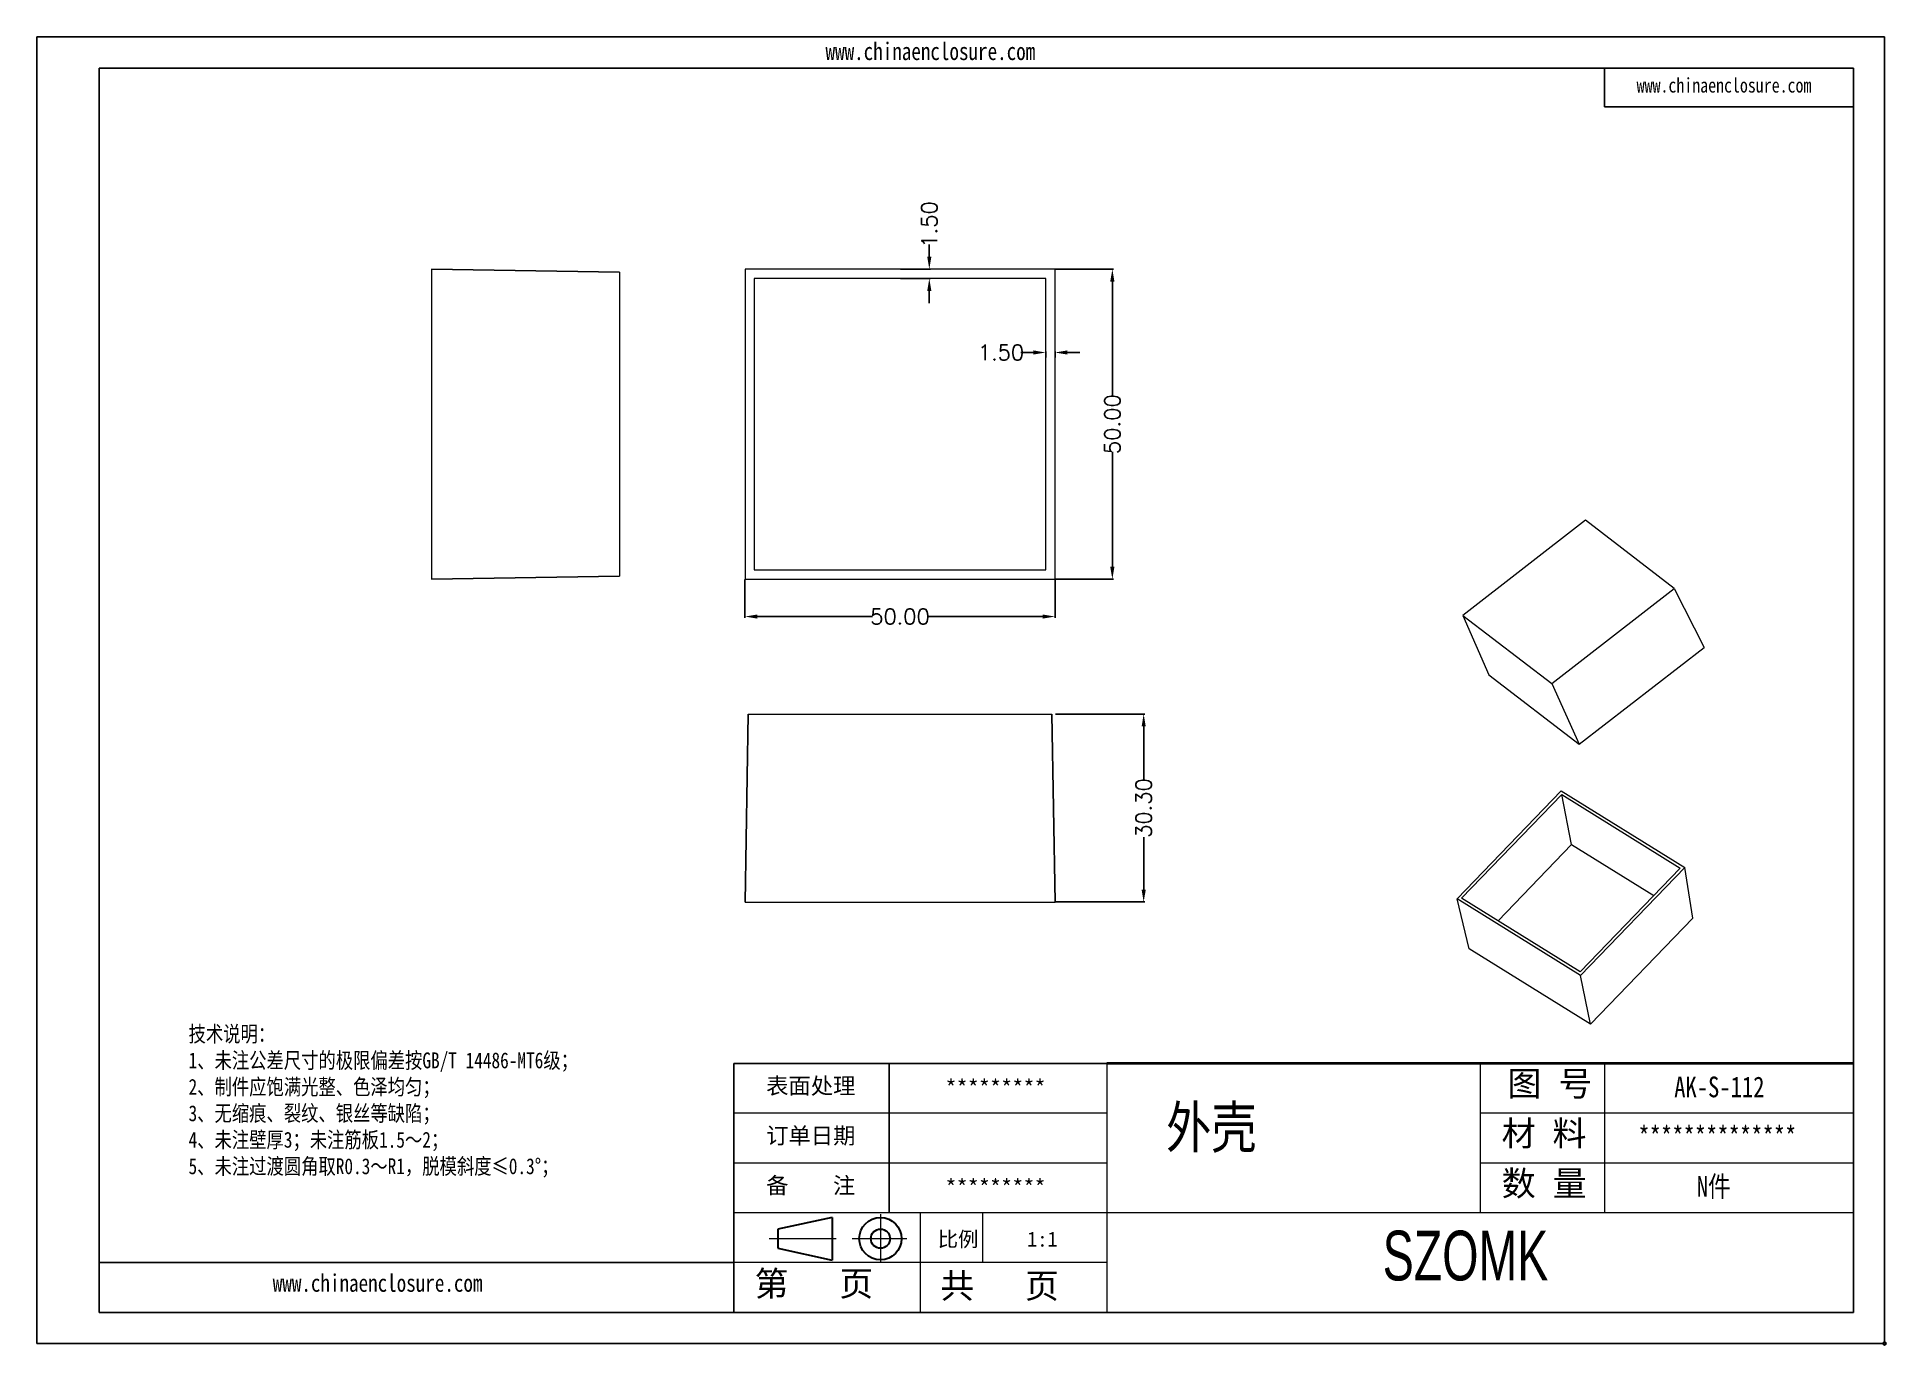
# Model space of a CAD drawing. Header units: inches. Extents: x -1263 to -965, y 557 to 768.
import ezdxf

# ---------------------------------------------------------------- set-up
doc = ezdxf.new("R2010")
doc.units = ezdxf.units.IN
doc.linetypes.add('CENTER2', pattern=[28.575, 19.05, -3.175, 3.175, -3.175])
doc.layers.add('文字', color=81, linetype='Continuous')
for name, color, linetype, lineweight in [('粗实线', 7, 'Continuous', 30), ('细实线', 3, 'Continuous', 9), ('细点划线', 2, 'CENTER2', 9)]:
    doc.layers.add(name, color=color, linetype=linetype, lineweight=lineweight)
doc.styles.get("Standard").update_dxf_attribs({"font": 'txt', "bigfont": 'gbcbig.shx'})
doc.styles.add('宋体', font='', dxfattribs={"width": 0.8, "height": 3.5})
doc.styles.add('长仿宋', font='', dxfattribs={"width": 0.7, "height": 4})
doc.styles.get('宋体').set_extended_font_data('SimSun')
doc.styles.get('长仿宋').set_extended_font_data('SimSun')
doc.dimstyles.new('2.5', dxfattribs={"dimtxt": 2.5, "dimasz": 2, "dimexe": 0.18, "dimexo": 0.0625, "dimgap": 0.09, "dimtad": 0, "dimzin": 0, "dimdsep": 46, "dimtxsty": 'Standard', "dimcen": 2, "dimclrd": 3, "dimclre": 3, "dimclrt": 256, "dimadec": 0, "dimazin": 0, "dimtfac": 1, "dimtofl": 0, "dimtmove": 0, "dimatfit": 3, "dimfxl": 1, "dimtolj": 1, "dimtzin": 0, "dimarcsym": 0})

# ---------------------------------------------------------------- blocks, each defined once
blk = doc.blocks.new('*D78')
at = {"color": 3, "lineweight": -2}
for p, q in [((-1148.92, 680), (-1148.92, 673.87)), ((-1098.92, 680), (-1098.92, 673.87)), ((-1146.92, 674.05), (-1128.38, 674.05)), ((-1100.92, 674.05), (-1119.45, 674.05))]:
    blk.add_line(p, q, dxfattribs=at)
at = {"color": 3}
for points in [[(-1146.92, 674.38), (-1146.92, 673.72), (-1148.92, 674.05)], [(-1100.92, 674.38), (-1100.92, 673.72), (-1098.92, 674.05)]]:
    blk.add_solid(points, dxfattribs=at)
at = {"layer": 'Defpoints', "color": 0}
for p in [(-1148.92, 680.07), (-1098.92, 680.07), (-1098.92, 674.05)]:
    blk.add_point(p, dxfattribs=at)
at = {"insert": (-1123.92, 674.05), "char_height": 2.5, "attachment_point": 5}
blk.add_mtext('\\A1;50.00', dxfattribs=at)
blk = doc.blocks.new('*D79')
at = {"color": 3, "lineweight": -2}
for p, q in [((-1098.85, 730.07), (-1089.49, 730.07)), ((-1089.67, 728.07), (-1089.67, 709.53)), ((-1089.67, 682.07), (-1089.67, 700.6)), ((-1098.85, 680.07), (-1089.49, 680.07))]:
    blk.add_line(p, q, dxfattribs=at)
at = {"color": 3}
for points in [[(-1090.01, 728.07), (-1089.34, 728.07), (-1089.67, 730.07)], [(-1090.01, 682.07), (-1089.34, 682.07), (-1089.67, 680.07)]]:
    blk.add_solid(points, dxfattribs=at)
at = {"layer": 'Defpoints', "color": 0}
for p in [(-1098.92, 730.07), (-1089.67, 730.07), (-1098.92, 680.07)]:
    blk.add_point(p, dxfattribs=at)
at = {"insert": (-1089.67, 705.07), "char_height": 2.5, "attachment_point": 5, "rotation": 90}
blk.add_mtext('\\A1;50.00', dxfattribs=at)
blk = doc.blocks.new('*D82')
at = {"color": 3, "lineweight": -2}
for p, q in [((-1119.19, 732.07), (-1119.19, 734.07)), ((-1123.85, 730.07), (-1119.01, 730.07)), ((-1123.85, 728.57), (-1119.01, 728.57)), ((-1119.19, 726.57), (-1119.19, 724.57))]:
    blk.add_line(p, q, dxfattribs=at)
at = {"color": 3}
for points in [[(-1119.53, 732.07), (-1118.86, 732.07), (-1119.19, 730.07)], [(-1119.53, 726.57), (-1118.86, 726.57), (-1119.19, 728.57)]]:
    blk.add_solid(points, dxfattribs=at)
at = {"layer": 'Defpoints', "color": 0}
for p in [(-1123.92, 730.07), (-1123.92, 728.57), (-1119.19, 730.07)]:
    blk.add_point(p, dxfattribs=at)
at = {"insert": (-1119.19, 737.28), "char_height": 2.5, "attachment_point": 5, "rotation": 90}
blk.add_mtext('\\A1;1.50', dxfattribs=at)
blk = doc.blocks.new('*D84')
at = {"color": 3, "lineweight": -2}
for p, q in [((-1102.42, 716.63), (-1104.42, 716.63)), ((-1100.42, 715.8), (-1100.42, 716.81)), ((-1098.92, 715.8), (-1098.92, 716.81)), ((-1096.92, 716.63), (-1094.92, 716.63))]:
    blk.add_line(p, q, dxfattribs=at)
at = {"color": 3}
for points in [[(-1102.42, 716.97), (-1102.42, 716.3), (-1100.42, 716.63)], [(-1096.92, 716.97), (-1096.92, 716.3), (-1098.92, 716.63)]]:
    blk.add_solid(points, dxfattribs=at)
at = {"layer": 'Defpoints', "color": 0}
for p in [(-1100.42, 715.74), (-1098.92, 716.63), (-1098.92, 715.74)]:
    blk.add_point(p, dxfattribs=at)
at = {"insert": (-1107.63, 716.63), "char_height": 2.5, "attachment_point": 5}
blk.add_mtext('\\A1;1.50', dxfattribs=at)
blk = doc.blocks.new('*D85')
at = {"color": 3, "lineweight": -2}
for p, q in [((-1098.85, 658.32), (-1084.44, 658.32)), ((-1084.62, 656.32), (-1084.62, 647.84)), ((-1084.62, 630.02), (-1084.62, 638.49)), ((-1098.85, 628.02), (-1084.44, 628.02))]:
    blk.add_line(p, q, dxfattribs=at)
at = {"color": 3}
for points in [[(-1084.95, 656.32), (-1084.28, 656.32), (-1084.62, 658.32)], [(-1084.95, 630.02), (-1084.28, 630.02), (-1084.62, 628.02)]]:
    blk.add_solid(points, dxfattribs=at)
at = {"layer": 'Defpoints', "color": 0}
for p in [(-1098.92, 658.32), (-1084.62, 658.32), (-1098.92, 628.02)]:
    blk.add_point(p, dxfattribs=at)
at = {"insert": (-1084.62, 643.17), "char_height": 2.5, "attachment_point": 5, "rotation": 90}
blk.add_mtext('\\A1;30.30', dxfattribs=at)

msp = doc.modelspace()

# ---------------------------------------------------------------- linework, layer by layer
for p, q in [((-1263.11, 767.511), (-965.133, 767.511)), ((-1263.11, 767.511), (-1263.11, 556.82)), ((-965.133, 767.511), (-965.133, 556.82)), ((-1253.077, 762.494), (-970.149, 762.494)), ((-1253.077, 762.494), (-1253.077, 561.836)), ((-1010.281, 762.494), (-1010.281, 756.224)), ((-970.149, 762.494), (-970.149, 561.836)), ((-1010.281, 756.224), (-970.149, 756.224)), ((-1199.455, 730.065), (-1169.155, 729.565)), ((-1199.455, 680.065), (-1169.155, 680.565)), ((-1148.917, 628.015), (-1148.417, 658.315)), ((-1098.917, 628.015), (-1099.417, 658.315)), ((-1090.544, 601.968), (-1150.742, 601.968)), ((-1150.742, 561.836), (-1150.742, 601.968)), ((-1125.659, 577.889), (-1125.659, 601.968)), ((-1150.742, 569.863), (-1253.077, 569.863)), ((-1253.077, 561.836), (-970.149, 561.836)), ((-1263.11, 556.82), (-965.133, 556.82))]:
    msp.add_line(p, q)
at = {"color": 7, "linetype": 'Continuous', "lineweight": 15}
for p, q in [((-1199.455, 730.065), (-1199.455, 680.065)), ((-1169.155, 729.565), (-1169.155, 680.565)), ((-1098.917, 730.065), (-1148.917, 730.065)), ((-1148.917, 730.065), (-1148.917, 680.065)), ((-1147.417, 728.565), (-1147.417, 681.565)), ((-1100.417, 728.565), (-1147.417, 728.565)), ((-1100.417, 681.565), (-1100.417, 728.565)), ((-1098.917, 680.065), (-1098.917, 730.065)), ((-1013.378, 689.567), (-1033.127, 674.244)), ((-999.056, 678.578), (-1013.378, 689.567)), ((-1148.917, 680.065), (-1098.917, 680.065)), ((-1147.417, 681.565), (-1100.417, 681.565)), ((-1018.806, 663.255), (-999.056, 678.578)), ((-999.056, 678.578), (-994.236, 669.081)), ((-1033.127, 674.244), (-1028.953, 664.664)), ((-1033.127, 674.244), (-1018.806, 663.255)), ((-1014.36, 653.467), (-994.236, 669.081)), ((-1028.953, 664.664), (-1014.36, 653.467)), ((-1018.806, 663.255), (-1014.36, 653.467)), ((-1148.417, 658.315), (-1099.417, 658.315)), ((-1034.074, 628.539), (-1017.261, 645.969)), ((-1033.339, 628.64), (-1017.199, 645.373)), ((-1017.261, 645.969), (-997.335, 633.597)), ((-1017.199, 645.373), (-998.07, 633.496)), ((-1015.604, 637.283), (-1017.199, 645.373)), ((-1027.461, 624.991), (-1015.604, 637.283)), ((-1015.604, 637.283), (-1002.353, 629.056)), ((-998.07, 633.496), (-1014.21, 616.764)), ((-997.335, 633.597), (-1014.148, 616.168)), ((-996.048, 625.423), (-997.335, 633.597)), ((-1148.917, 628.015), (-1098.917, 628.015)), ((-1032.104, 620.459), (-1034.074, 628.539)), ((-1014.148, 616.168), (-1034.074, 628.539)), ((-1014.21, 616.764), (-1033.339, 628.64)), ((-996.048, 625.423), (-1012.548, 608.318)), ((-1012.548, 608.318), (-1032.104, 620.459)), ((-1012.548, 608.318), (-1014.148, 616.168))]:
    msp.add_line(p, q, dxfattribs=at)
msp.add_circle((-965.133, 556.82), 0.242)
at = {"layer": '粗实线', "color": 7, "lineweight": 40}
msp.add_line((-970.149, 601.968), (-1090.544, 601.968), dxfattribs=at)
at = {"layer": '粗实线', "color": 7}
for p, q in [((-1134.879, 577.138), (-1143.649, 575.279)), ((-1134.879, 577.138), (-1134.879, 570.265)), ((-1143.649, 575.279), (-1143.649, 572.178)), ((-1143.649, 572.178), (-1134.879, 570.265))]:
    msp.add_line(p, q, dxfattribs=at)
for radius in [3.41, 1.551]:
    msp.add_circle((-1127.073, 573.728), radius, dxfattribs=at)
at = {"layer": '细实线', "color": 7}
for p, q in [((-1090.544, 601.968), (-1090.544, 561.836)), ((-1030.347, 601.968), (-1030.347, 577.889)), ((-1010.281, 601.968), (-1010.281, 578.058)), ((-1090.544, 593.942), (-1150.742, 593.942)), ((-970.149, 593.942), (-1030.347, 593.942)), ((-1090.544, 585.915), (-1150.742, 585.915)), ((-970.149, 585.915), (-1030.347, 585.915)), ((-970.149, 577.889), (-1150.742, 577.889)), ((-1120.643, 577.889), (-1120.643, 561.836)), ((-1110.61, 577.889), (-1110.61, 569.863)), ((-1090.544, 569.863), (-1150.742, 569.863))]:
    msp.add_line(p, q, dxfattribs=at)
at = {"layer": '细点划线', "color": 7}
for p, q in [((-1127.073, 577.653), (-1127.073, 569.863)), ((-1145.047, 573.728), (-1134.207, 573.728)), ((-1131.633, 573.728), (-1122.821, 573.728))]:
    msp.add_line(p, q, dxfattribs=at)

# ---------------------------------------------------------------- texts
at = {"char_height": 2.63959, "width": 1500.2133, "attachment_point": 1}
for s, insert in [('{\\fSimHei|b0|i0|c134|p49;表面处理}', (-1145.507, 599.69)), ('{\\fSimHei|b0|i0|c134|p49;*********}', (-1116.597, 599.351)), ('{\\fSimHei|b0|i0|c134|p49;订单日期}', (-1145.507, 591.664)), ('{\\fSimHei|b0|i0|c134|p49;备    注}', (-1145.507, 583.637)), ('{\\fSimHei|b0|i0|c134|p49;*********}', (-1116.597, 583.298))]:
    msp.add_mtext(s, dxfattribs=dict(at, insert=insert))
at = {"layer": '文字', "color": 0, "attachment_point": 1, "style": '宋体'}
for s, insert, char_height, width in [('www.chinaenclosure.com', (-1135.93, 766.618), 2.82527, 49.63722), ('www.chinaenclosure.com', (-1005.111, 760.906), 2.35439, 41.36435), ('{\\H1.111x;技术说明：\\P1、未注公差尺寸的极限偏差按GB/T 14486-MT6级；\\P2、制件应饱满光整、色泽均匀；\\P3、无缩痕、裂纹、银丝等缺陷；\\P4、未注壁厚3；未注筋板1.5～2；\\P5、未注过渡圆角取R0.3～R1，脱模斜度≤0.3%%D；}', (-1238.664, 608.031), 2.30443, 109.38254), ('{\\H1.111x;AK-S-112}', (-999.051, 599.871), 3.00987, 34.7975), ('外壳 ', (-1081, 595.039), 6.6886, 85.5114), ('{\\H1.111x;**************}', (-1004.841, 591.845), 3.00987, 34.7975), ('{\\H1.111x;N件}', (-995.41, 583.819), 3.00987, 34.7975), ('www.chinaenclosure.com', (-1225.082, 567.988), 2.82527, 49.63722)]:
    msp.add_mtext(s, dxfattribs=dict(at, insert=insert, char_height=char_height, width=width))
at = {"layer": '粗实线', "insert": (-1046.069, 575.015), "char_height": 8.02632, "width": 90.00729, "attachment_point": 1, "style": '长仿宋'}
msp.add_mtext('{\\fSTXinwei|b0|i0|c134|p2;SZOMK}', dxfattribs=at)
at = {"layer": '细实线', "color": 7, "attachment_point": 1}
for s, insert, char_height, width in [('{\\fSimSun|b0|i0|c134|p54;图 号}', (-1025.934, 600.75), 4.01316, 20.06581), ('{\\fSimSun|b0|i0|c134|p54;材 料   }', (-1026.885, 592.723), 4.01316, 20.06581), ('{\\fSimSun|b0|i0|c134|p54;数 量}', (-1026.866, 584.657), 4.01316, 18.13197), ('{\\fSimSun|b0|i0|c134|p54;比例}', (-1117.834, 574.849), 2.4079, 10.56992), ('{\\fSimSun|b0|i0|c134|p54;1:1}', (-1103.411, 574.849), 2.4079, 10.56992), ('{\\fSimSun|b0|i0|c134|p54;第   页}', (-1147.365, 568.483), 4.01316, 30.09872), ('{\\fSimSun|b0|i0|c134|p54; 共   页}', (-1120.152, 568.142), 4.01316, 30.09872)]:
    msp.add_mtext(s, dxfattribs=dict(at, insert=insert, char_height=char_height, width=width))

# ---------------------------------------------------------------- dimensions: what is measured, and where the dimension line sits
for base, p1, p2, picture, middle in [((-1119.195, 730.065), (-1123.917, 728.565), (-1123.917, 730.065), '*D82', (-1119.195, 737.28)), ((-1089.675, 730.065), (-1098.917, 680.065), (-1098.917, 730.065), '*D79', (-1089.675, 705.065)), ((-1084.616, 658.315), (-1098.917, 628.015), (-1098.917, 658.315), '*D85', (-1084.616, 643.165))]:
    dim = msp.add_linear_dim(base=base, p1=p1, p2=p2, angle=90, dimstyle='2.5')
    dim.commit()
    dim.dimension.update_dxf_attribs({"geometry": picture, "text_midpoint": middle})
dim = msp.add_linear_dim(base=(-1098.917, 716.634), p1=(-1100.417, 715.74), p2=(-1098.917, 715.74), dimstyle='2.5')
dim.commit()
dim.dimension.update_dxf_attribs({"geometry": '*D84', "text_midpoint": (-1107.632, 716.634), "dimtype": 160})
dim = msp.add_linear_dim(base=(-1098.917, 674.05), p1=(-1148.917, 680.065), p2=(-1098.917, 680.065), dimstyle='2.5')
dim.commit()
dim.dimension.update_dxf_attribs({"geometry": '*D78', "text_midpoint": (-1123.917, 674.05)})

doc.saveas('drawing.dxf')
